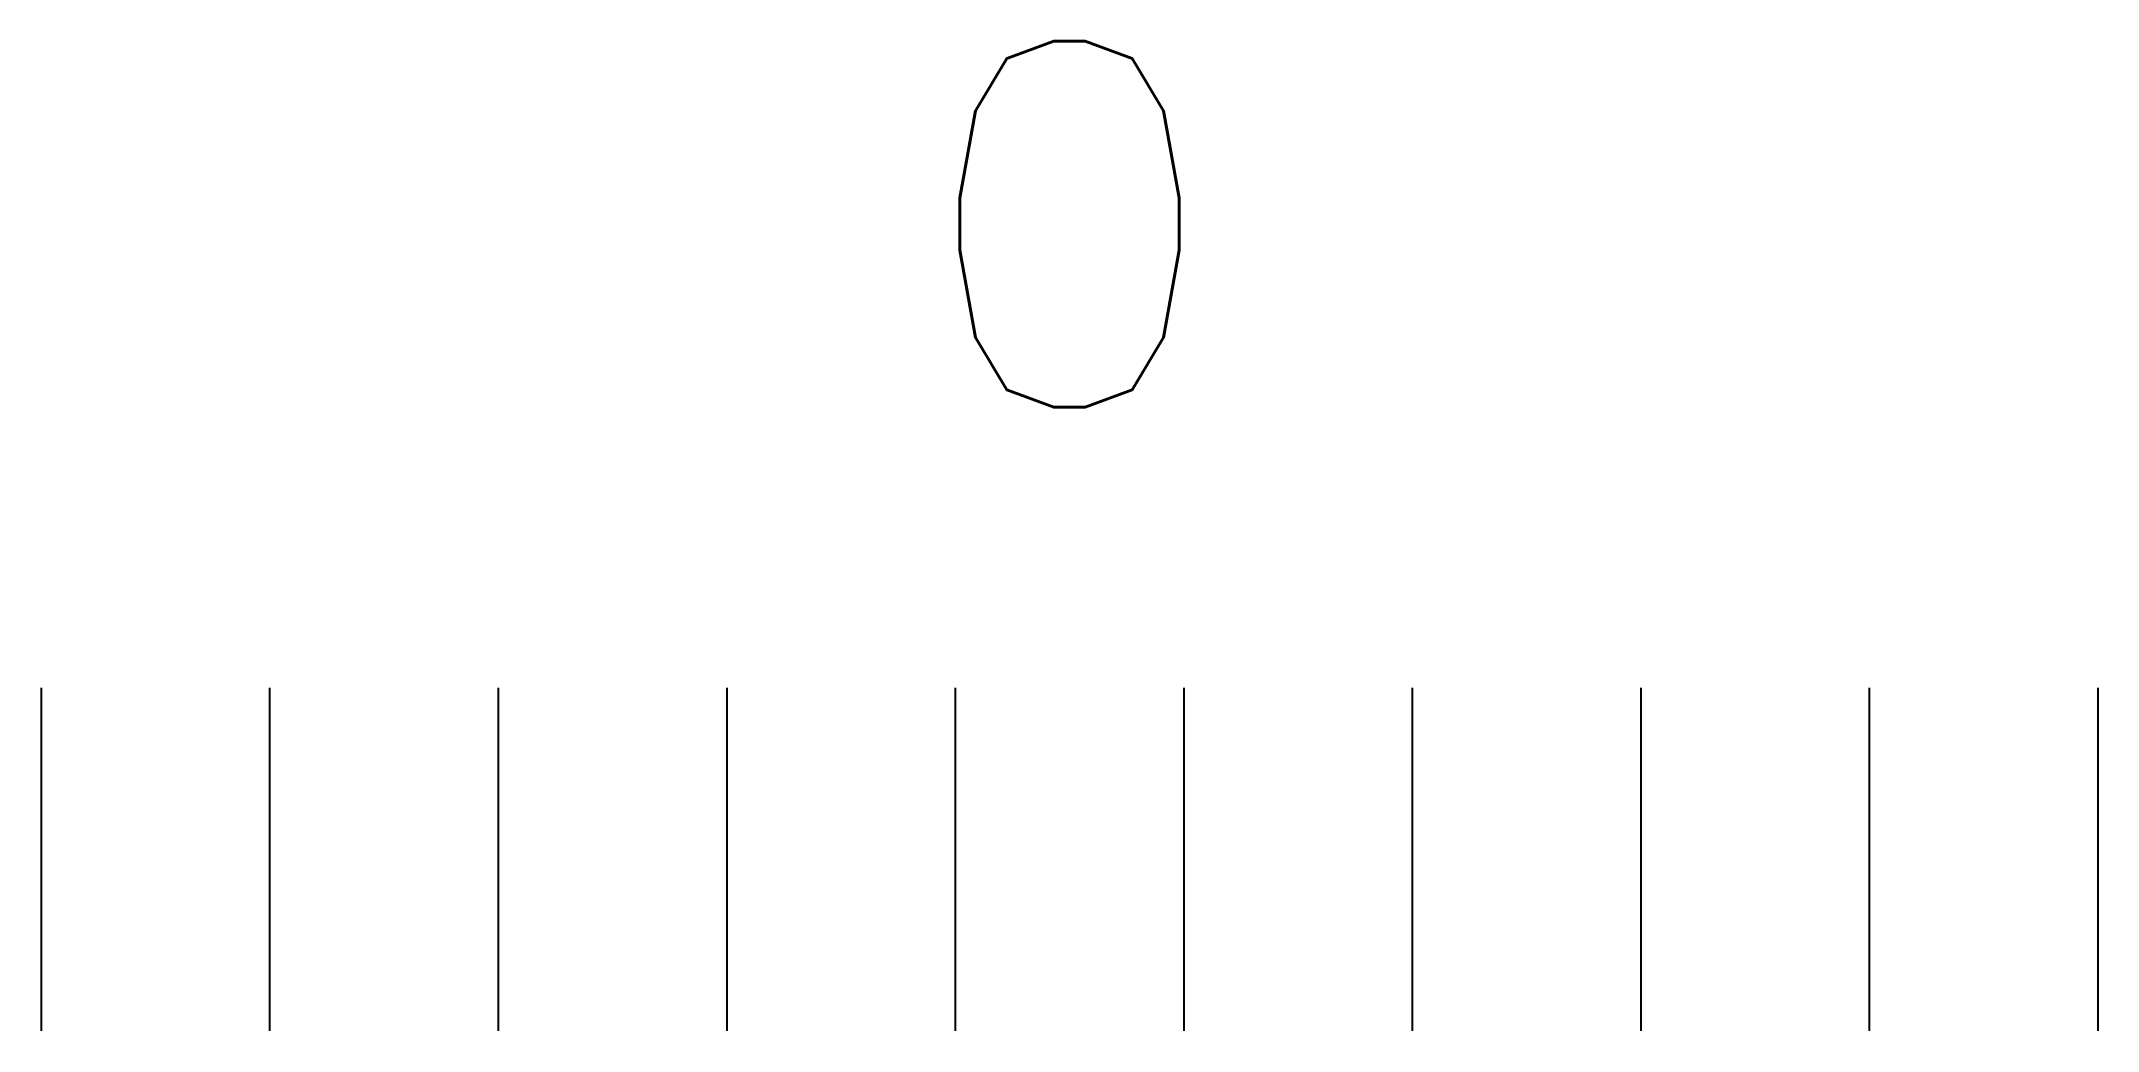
# Model space of a CAD drawing. Extents: x 37444.515 to 37445.415, y -687.654 to -687.221.
import ezdxf
from ezdxf.enums import TextEntityAlignment as Align

# ---------------------------------------------------------------- set-up
doc = ezdxf.new("R2010")
doc.units = 0
doc.header["$MEASUREMENT"] = 0
doc.layers.add('EL-02', color=2, linetype='CONTINUOUS')
doc.layers.add('FIACAO', color=2, linetype='CONTINUOUS')
doc.styles.add('S16', font='SIMPLEX.SHX', dxfattribs={"height": 0.16})

# ---------------------------------------------------------------- blocks, each defined once
blk = doc.blocks.new('_RRRRRRRRRR')
at = {"layer": 'EL-02'}
for p, q in [((-0.45, 0.15), (-0.45, 0)), ((-0.35, 0.15), (-0.35, 0)), ((-0.25, 0.15), (-0.25, 0)), ((-0.15, 0.15), (-0.15, 0)), ((-0.05, 0.15), (-0.05, 0)), ((0.05, 0.15), (0.05, 0)), ((0.15, 0.15), (0.15, 0)), ((0.25, 0.15), (0.25, 0)), ((0.35, 0.15), (0.35, 0)), ((0.45, 0.15), (0.45, 0))]:
    blk.add_line(p, q, dxfattribs=at)

msp = doc.modelspace()

# ---------------------------------------------------------------- block references
at = {"layer": 'FIACAO', "lineweight": 0}
msp.add_blockref('_RRRRRRRRRR', (37444.96515, -687.65396), dxfattribs=at)

# ---------------------------------------------------------------- texts
at = {"layer": 'FIACAO', "style": 'S16'}
msp.add_text('0', height=0.16, dxfattribs=at).set_placement((37444.96515, -687.38124), align=Align.CENTER)

doc.saveas('drawing.dxf')
